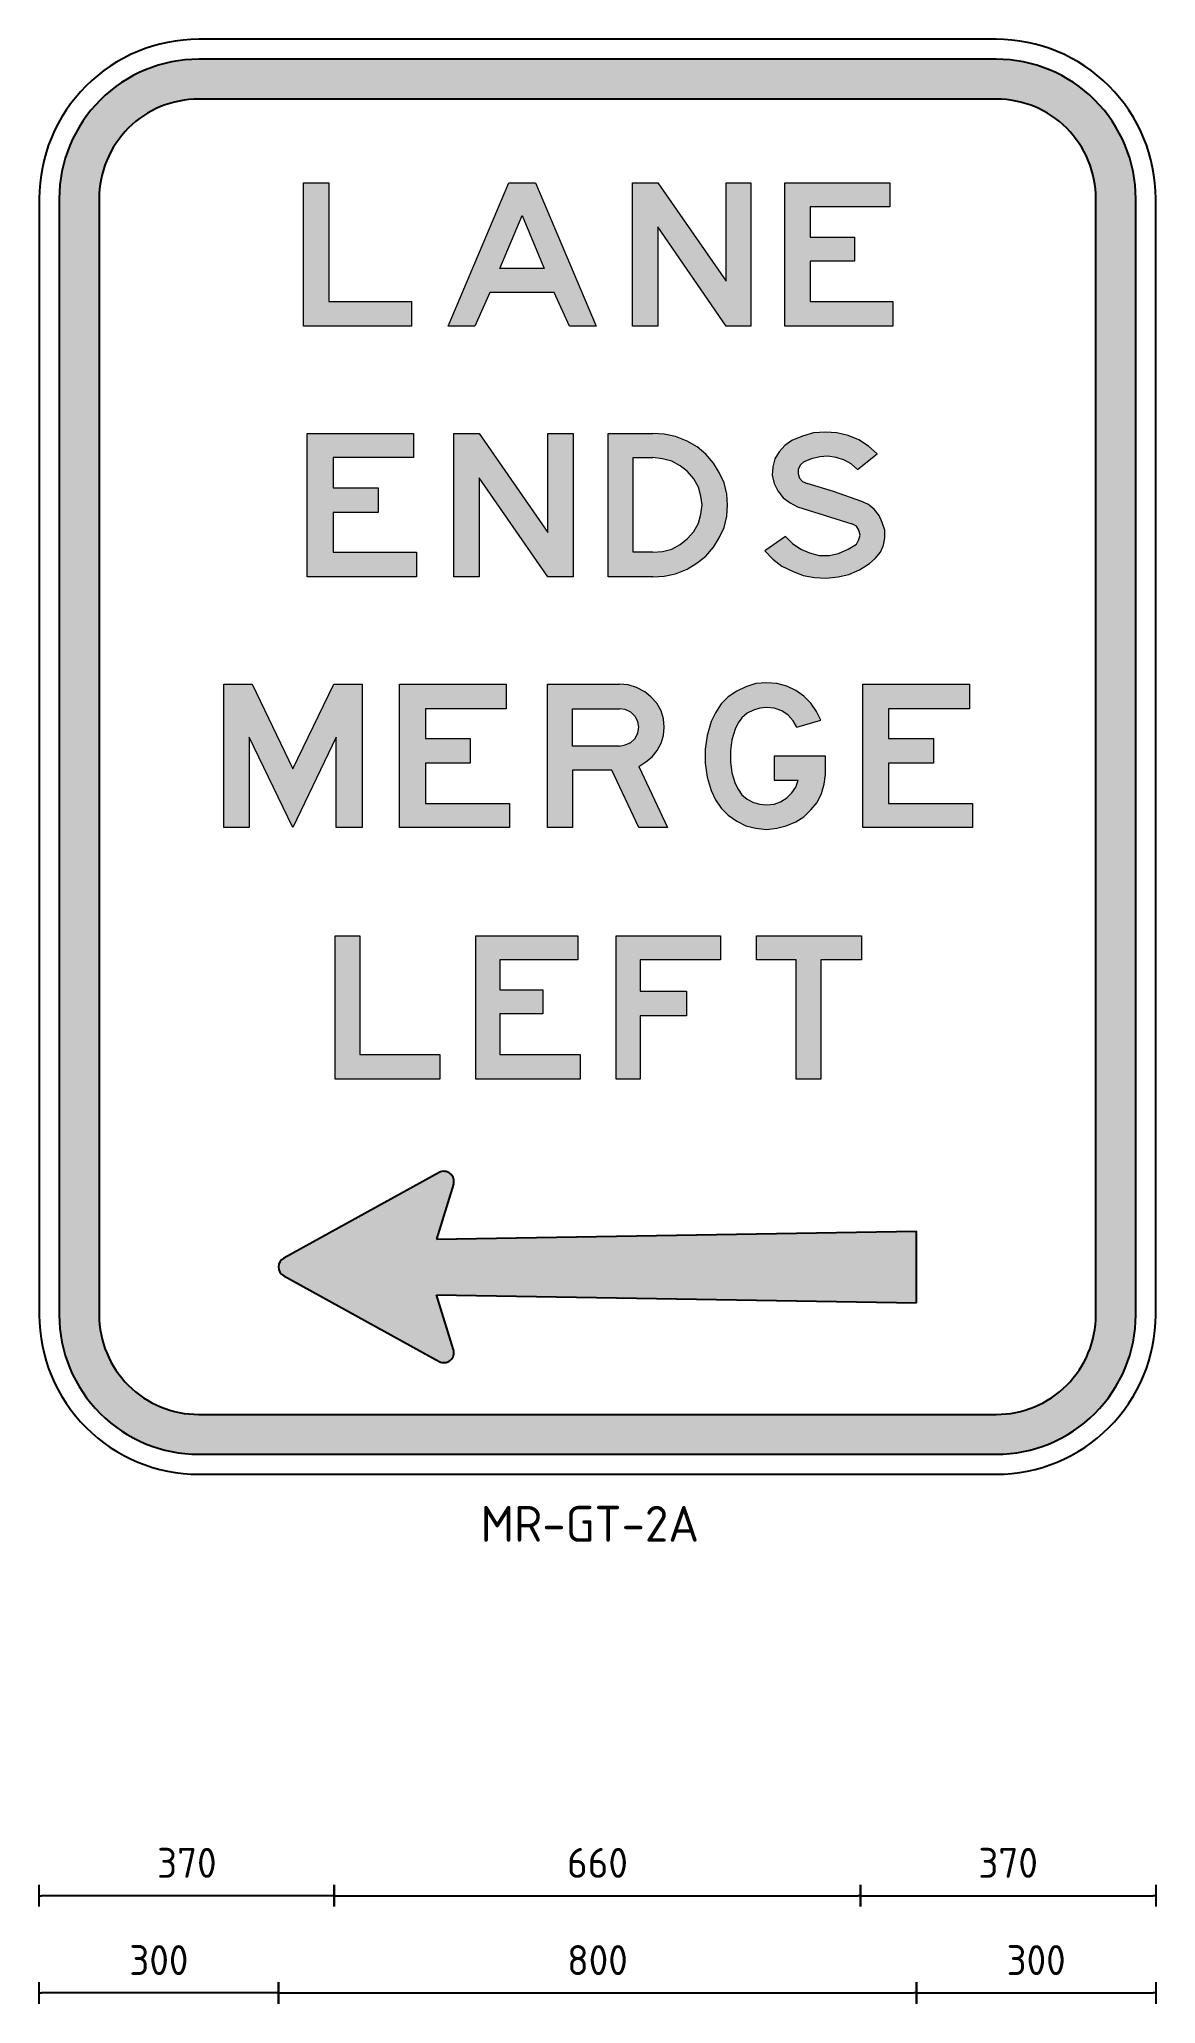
# Model space of a CAD drawing. Extents: x 213 to 306, y 102 to 266.
import ezdxf

# ---------------------------------------------------------------- set-up
doc = ezdxf.new("R2010")
doc.units = 0
doc.layers.get('0').update_dxf_attribs({"linetype": 'CONTINUOUS'})
doc.layers.get('DEFPOINTS').update_dxf_attribs({"linetype": 'CONTINUOUS'})
for name, color, linetype in [('L25', 1, 'CONTINUOUS'), ('L35', 3, 'CONTINUOUS'), ('T25', 1, 'CONTINUOUS')]:
    doc.layers.add(name, color=color, linetype=linetype)
doc.styles.add('ISO', font='iso3098b.shx')
doc.dimstyles.new('SIGNSDIM-15', dxfattribs={"dimtxt": 2.5, "dimasz": 0.2, "dimexe": 1.5, "dimexo": 2, "dimgap": 1.5, "dimtad": 1, "dimdec": 0, "dimlfac": 15, "dimrnd": 1, "dimdsep": 46, "dimlunit": 6, "dimtxsty": 'ISO', "dimblk1": 'SGNDIM', "dimblk2": 'SGNDIM', "dimsah": 1, "dimcen": 2.5, "dimse1": 1, "dimse2": 1, "dimadec": 0, "dimazin": 0, "dimtfac": 1, "dimtdec": 0, "dimtix": 1, "dimtmove": 0, "dimatfit": 3, "dimldrblk": 'SGNDIM', "dimfxl": 0, "dimtolj": 1, "dimtzin": 0, "dimarcsym": 0})

# ---------------------------------------------------------------- blocks, each defined once
blk = doc.blocks.new('SGNDIM')
for p, q in [((0, 0), (-1, 0)), ((0, 4.5), (0, -4.5))]:
    blk.add_line(p, q)
blk = doc.blocks.new('*D1')
at = {"layer": 'DEFPOINTS', "color": 0, "linetype": 'Continuous'}
for p in [(212.9, 179.05), (237.57, 179.05), (212.9, 110.8)]:
    blk.add_point(p, dxfattribs=at)
at = {"layer": 'L25', "color": 0, "linetype": 'Continuous', "lineweight": -2}
blk.add_line((237.37, 110.8), (213.1, 110.8), dxfattribs=at)
at = {"layer": 'L25', "color": 0, "linetype": 'Continuous', "lineweight": -2, "xscale": 0.2, "yscale": 0.2, "zscale": 0.2, "rotation": 180}
blk.add_blockref('SGNDIM', (212.9, 110.8), dxfattribs=at)
at = {"layer": 'L25', "color": 0, "linetype": 'Continuous', "lineweight": -2, "xscale": 0.2, "yscale": 0.2, "zscale": 0.2}
blk.add_blockref('SGNDIM', (237.57, 110.8), dxfattribs=at)
at = {"layer": 'L25', "color": 0, "linetype": 'Continuous', "insert": (225.24, 113.55), "char_height": 2.5, "attachment_point": 5, "style": 'ISO'}
blk.add_mtext('\\A1;370', dxfattribs=at)
blk = doc.blocks.new('*D2')
at = {"layer": 'DEFPOINTS', "color": 0, "linetype": 'Continuous'}
for p in [(237.57, 179.05), (281.57, 179.05), (281.57, 110.8)]:
    blk.add_point(p, dxfattribs=at)
at = {"layer": 'L25', "color": 0, "linetype": 'Continuous', "lineweight": -2}
blk.add_line((237.77, 110.8), (281.37, 110.8), dxfattribs=at)
at = {"layer": 'L25', "color": 0, "linetype": 'Continuous', "lineweight": -2, "xscale": 0.2, "yscale": 0.2, "zscale": 0.2, "rotation": 180}
blk.add_blockref('SGNDIM', (237.57, 110.8), dxfattribs=at)
at = {"layer": 'L25', "color": 0, "linetype": 'Continuous', "lineweight": -2, "xscale": 0.2, "yscale": 0.2, "zscale": 0.2}
blk.add_blockref('SGNDIM', (281.57, 110.8), dxfattribs=at)
at = {"layer": 'L25', "color": 0, "linetype": 'Continuous', "insert": (259.57, 113.55), "char_height": 2.5, "attachment_point": 5, "style": 'ISO'}
blk.add_mtext('\\A1;660', dxfattribs=at)
blk = doc.blocks.new('*D3')
at = {"layer": 'DEFPOINTS', "color": 0, "linetype": 'Continuous'}
for p in [(281.57, 179.05), (306.24, 179.05), (306.24, 110.8)]:
    blk.add_point(p, dxfattribs=at)
at = {"layer": 'L25', "color": 0, "linetype": 'Continuous', "lineweight": -2}
blk.add_line((281.77, 110.8), (306.04, 110.8), dxfattribs=at)
at = {"layer": 'L25', "color": 0, "linetype": 'Continuous', "lineweight": -2, "xscale": 0.2, "yscale": 0.2, "zscale": 0.2, "rotation": 180}
blk.add_blockref('SGNDIM', (281.57, 110.8), dxfattribs=at)
at = {"layer": 'L25', "color": 0, "linetype": 'Continuous', "lineweight": -2, "xscale": 0.2, "yscale": 0.2, "zscale": 0.2}
blk.add_blockref('SGNDIM', (306.24, 110.8), dxfattribs=at)
at = {"layer": 'L25', "color": 0, "linetype": 'Continuous', "insert": (293.9, 113.55), "char_height": 2.5, "attachment_point": 5, "style": 'ISO'}
blk.add_mtext('\\A1;370', dxfattribs=at)
blk = doc.blocks.new('*D4')
at = {"layer": 'DEFPOINTS', "color": 0, "linetype": 'Continuous'}
for p in [(212.9, 155.38), (232.9, 155.38), (212.9, 102.67)]:
    blk.add_point(p, dxfattribs=at)
at = {"layer": 'L25', "color": 0, "linetype": 'Continuous', "lineweight": -2}
blk.add_line((232.7, 102.67), (213.1, 102.67), dxfattribs=at)
at = {"layer": 'L25', "color": 0, "linetype": 'Continuous', "lineweight": -2, "xscale": 0.2, "yscale": 0.2, "zscale": 0.2, "rotation": 180}
blk.add_blockref('SGNDIM', (212.9, 102.67), dxfattribs=at)
at = {"layer": 'L25', "color": 0, "linetype": 'Continuous', "lineweight": -2, "xscale": 0.2, "yscale": 0.2, "zscale": 0.2}
blk.add_blockref('SGNDIM', (232.9, 102.67), dxfattribs=at)
at = {"layer": 'L25', "color": 0, "linetype": 'Continuous', "insert": (222.9, 105.42), "char_height": 2.5, "attachment_point": 5, "style": 'ISO'}
blk.add_mtext('\\A1;300', dxfattribs=at)
blk = doc.blocks.new('*D5')
at = {"layer": 'DEFPOINTS', "color": 0, "linetype": 'Continuous'}
for p in [(232.9, 155.38), (286.24, 155.38), (286.24, 102.67)]:
    blk.add_point(p, dxfattribs=at)
at = {"layer": 'L25', "color": 0, "linetype": 'Continuous', "lineweight": -2}
blk.add_line((233.1, 102.67), (286.04, 102.67), dxfattribs=at)
at = {"layer": 'L25', "color": 0, "linetype": 'Continuous', "lineweight": -2, "xscale": 0.2, "yscale": 0.2, "zscale": 0.2, "rotation": 180}
blk.add_blockref('SGNDIM', (232.9, 102.67), dxfattribs=at)
at = {"layer": 'L25', "color": 0, "linetype": 'Continuous', "lineweight": -2, "xscale": 0.2, "yscale": 0.2, "zscale": 0.2}
blk.add_blockref('SGNDIM', (286.24, 102.67), dxfattribs=at)
at = {"layer": 'L25', "color": 0, "linetype": 'Continuous', "insert": (259.57, 105.42), "char_height": 2.5, "attachment_point": 5, "style": 'ISO'}
blk.add_mtext('\\A1;800', dxfattribs=at)
blk = doc.blocks.new('*D6')
at = {"layer": 'DEFPOINTS', "color": 0, "linetype": 'Continuous'}
for p in [(286.24, 160.38), (306.24, 160.38), (306.24, 102.67)]:
    blk.add_point(p, dxfattribs=at)
at = {"layer": 'L25', "color": 0, "linetype": 'Continuous', "lineweight": -2}
blk.add_line((286.44, 102.67), (306.04, 102.67), dxfattribs=at)
at = {"layer": 'L25', "color": 0, "linetype": 'Continuous', "lineweight": -2, "xscale": 0.2, "yscale": 0.2, "zscale": 0.2, "rotation": 180}
blk.add_blockref('SGNDIM', (286.24, 102.67), dxfattribs=at)
at = {"layer": 'L25', "color": 0, "linetype": 'Continuous', "lineweight": -2, "xscale": 0.2, "yscale": 0.2, "zscale": 0.2}
blk.add_blockref('SGNDIM', (306.24, 102.67), dxfattribs=at)
at = {"layer": 'L25', "color": 0, "linetype": 'Continuous', "insert": (296.24, 105.42), "char_height": 2.5, "attachment_point": 5, "style": 'ISO'}
blk.add_mtext('\\A1;300', dxfattribs=at)

msp = doc.modelspace()

# ---------------------------------------------------------------- hatches: boundary and pattern name
at = {"layer": 'L25', "linetype": 'Continuous'}
h = msp.add_hatch(color=256, dxfattribs=at)
edge = h.paths.add_edge_path()
edge.add_line((226.238, 147.718), (292.905, 147.718))
edge.add_arc((292.905, 159.384), 11.667, 270, 360)
edge.add_line((304.571, 159.384), (304.571, 252.718))
edge.add_arc((292.905, 252.718), 11.667, 0, 90)
edge.add_line((292.905, 264.384), (226.238, 264.384))
edge.add_arc((226.238, 252.718), 11.667, 90, 180)
edge.add_line((214.571, 252.718), (214.571, 159.384))
edge.add_arc((226.238, 159.384), 11.667, 180, 270)
edge = h.paths.add_edge_path(flags=16)
edge.add_line((226.238, 151.051), (292.905, 151.051))
edge.add_arc((292.905, 159.384), 8.333, 270, 360)
edge.add_line((301.238, 159.384), (301.238, 252.718))
edge.add_arc((292.905, 252.718), 8.333, 0, 90)
edge.add_line((292.905, 261.051), (226.238, 261.051))
edge.add_arc((226.238, 252.718), 8.333, 90, 180)
edge.add_line((217.905, 252.718), (217.905, 159.384))
edge.add_arc((226.238, 159.384), 8.333, 180, 270)
h = msp.add_hatch(color=256, dxfattribs=at)
h.paths.add_polyline_path([(275.242, 254.058), (284.011, 254.058), (284.011, 252.051), (277.355, 252.051), (277.355, 249.515), (281.053, 249.515), (281.053, 247.508), (277.355, 247.508), (277.355, 244.127), (284.275, 244.127), (284.275, 242.067), (275.242, 242.067)])
h.paths.add_polyline_path([(262.511, 254.058), (264.624, 254.058), (270.329, 245.818), (270.329, 254.058), (272.389, 254.058), (272.389, 242.067), (270.329, 242.067), (264.624, 250.361), (264.624, 242.067), (262.511, 242.067)])
h.paths.add_polyline_path([(253.266, 251.312), (255.115, 246.874), (251.417, 246.874)], flags=16)
h.paths.add_polyline_path([(247.086, 242.067), (252.157, 254.058), (254.376, 254.058), (259.447, 242.067), (257.228, 242.067), (255.96, 244.867), (250.572, 244.867), (249.304, 242.067)])
h.paths.add_polyline_path([(234.988, 254.058), (237.101, 254.058), (237.101, 244.127), (244.022, 244.127), (244.022, 242.067), (234.988, 242.067)])
h.paths.add_polyline_path([(256.581, 140.466), (262.562, 140.466), (262.562, 136.716), (256.581, 136.716)], flags=9)
h = msp.add_hatch(color=256, dxfattribs=at)
h.paths.add_polyline_path([(247.561, 233.086), (249.674, 233.086), (255.432, 224.793), (255.432, 233.086), (257.545, 233.086), (257.545, 221.095), (255.432, 221.095), (249.674, 229.388), (249.674, 221.095), (247.561, 221.095)])
h.paths.add_polyline_path([(235.305, 233.086), (244.18, 233.086), (244.18, 231.079), (237.471, 231.079), (237.471, 228.543), (241.222, 228.543), (241.222, 226.483), (237.471, 226.483), (237.471, 223.155), (244.444, 223.155), (244.444, 221.095), (235.305, 221.095)])
h.paths.add_polyline_path([(275.295, 224.476), (273.552, 223.261), (274.238, 222.574), (274.978, 221.993), (275.876, 221.57), (276.774, 221.2), (277.725, 221.042), (278.676, 220.989), (279.68, 221.095), (280.578, 221.306), (281.476, 221.676), (282.321, 222.204), (282.796, 222.627), (283.219, 223.155), (283.483, 223.736), (283.589, 224.37), (283.589, 225.004), (283.377, 225.638), (283.113, 226.219), (282.691, 226.747), (282.162, 227.17), (281.581, 227.434), (279.31, 228.226), (277.091, 228.913), (276.721, 229.072), (276.457, 229.336), (276.351, 229.705), (276.351, 230.075), (276.51, 230.445), (276.827, 230.709), (277.461, 230.973), (278.148, 231.132), (278.834, 231.185), (279.521, 231.079), (280.208, 230.868), (280.789, 230.551), (281.317, 230.075), (282.955, 231.396), (282.215, 232.03), (281.423, 232.558), (280.525, 232.928), (279.574, 233.139), (278.623, 233.192), (277.619, 233.139), (276.721, 232.875), (275.823, 232.505), (275.242, 232.083), (274.767, 231.554), (274.397, 230.973), (274.238, 230.287), (274.186, 229.6), (274.344, 228.913), (274.661, 228.279), (275.084, 227.698), (275.665, 227.275), (276.299, 226.958), (280.842, 225.532), (281.211, 225.321), (281.423, 225.004), (281.528, 224.581), (281.423, 224.211), (281.211, 223.842), (280.525, 223.419), (279.732, 223.049), (278.94, 222.891), (278.095, 222.891), (277.302, 223.102), (276.563, 223.419), (275.876, 223.895)])
h.paths.add_polyline_path([(264.201, 223.155), (262.564, 223.155), (262.564, 231.079), (264.201, 231.079), (264.994, 230.973), (265.786, 230.762), (266.473, 230.392), (267.107, 229.917), (267.635, 229.283), (268.005, 228.596), (268.216, 227.856), (268.322, 227.117), (268.216, 226.325), (268.005, 225.585), (267.635, 224.898), (267.107, 224.317), (266.473, 223.789), (265.786, 223.419), (264.994, 223.208)], flags=16)
h.paths.add_polyline_path([(264.201, 221.095), (260.451, 221.095), (260.451, 233.086), (264.201, 233.086), (265.152, 233.034), (266.103, 232.822), (267.054, 232.452), (267.899, 231.977), (268.639, 231.343), (269.273, 230.603), (269.748, 229.811), (270.171, 228.966), (270.382, 228.015), (270.435, 227.117), (270.382, 226.166), (270.171, 225.215), (269.748, 224.37), (269.273, 223.578), (268.639, 222.838), (267.899, 222.257), (267.054, 221.729), (266.103, 221.359), (265.152, 221.148)])
h.paths.add_polyline_path([(256.706, 132.338), (262.437, 132.338), (262.437, 128.588), (256.706, 128.588)], flags=9)
h = msp.add_hatch(color=256, dxfattribs=at)
h.paths.add_polyline_path([(281.74, 212.114), (290.667, 212.114), (290.667, 210.054), (283.906, 210.054), (283.906, 207.571), (287.656, 207.571), (287.656, 205.511), (283.906, 205.511), (283.906, 202.13), (290.932, 202.13), (290.932, 200.123), (281.74, 200.123)])
h.paths.add_polyline_path([(243.018, 212.114), (251.946, 212.114), (251.946, 210.054), (245.184, 210.054), (245.184, 207.571), (248.934, 207.571), (248.934, 205.511), (245.184, 205.511), (245.184, 202.13), (252.21, 202.13), (252.21, 200.123), (243.018, 200.123)])
h.paths.add_polyline_path([(228.332, 212.114), (230.709, 212.114), (234.09, 205.035), (237.524, 212.114), (239.901, 212.114), (239.901, 200.123), (237.735, 200.123), (237.735, 207.677), (234.09, 200.123), (230.445, 207.677), (230.445, 200.123), (228.332, 200.123)])
h.paths.add_polyline_path([(276.246, 208.522), (278.253, 209.103), (277.883, 209.843), (277.408, 210.529), (276.827, 211.11), (276.14, 211.586), (275.401, 211.956), (274.555, 212.167), (273.71, 212.22), (272.812, 212.167), (271.967, 211.903), (271.227, 211.533), (270.488, 211.058), (269.907, 210.477), (269.431, 209.737), (269.061, 208.997), (268.744, 207.835), (268.586, 206.673), (268.586, 205.511), (268.744, 204.349), (269.061, 203.239), (269.431, 202.447), (269.907, 201.76), (270.488, 201.179), (271.227, 200.651), (271.967, 200.281), (272.812, 200.07), (273.71, 199.964), (274.555, 200.07), (275.348, 200.281), (276.14, 200.598), (276.827, 201.021), (277.408, 201.602), (277.936, 202.236), (278.306, 202.975), (278.517, 203.768), (278.623, 204.56), (278.623, 206.092), (274.344, 206.092), (274.344, 204.085), (276.351, 204.085), (276.14, 203.503), (275.823, 203.028), (275.401, 202.605), (274.872, 202.288), (274.344, 202.077), (273.71, 202.024), (273.129, 202.077), (272.601, 202.236), (272.073, 202.5), (271.65, 202.87), (271.333, 203.345), (271.069, 203.82), (270.805, 204.718), (270.699, 205.617), (270.699, 206.567), (270.805, 207.465), (271.069, 208.363), (271.333, 208.892), (271.65, 209.314), (272.073, 209.684), (272.601, 209.948), (273.129, 210.107), (273.71, 210.16), (274.344, 210.107), (274.978, 209.895), (275.506, 209.526), (275.929, 209.05)])
h.paths.add_polyline_path([(261.402, 206.937), (257.492, 206.937), (257.492, 210.054), (261.402, 210.054), (261.877, 210.001), (262.352, 209.79), (262.722, 209.42), (262.934, 208.997), (263.039, 208.522), (262.934, 208.047), (262.722, 207.571), (262.352, 207.254), (261.877, 207.043)], flags=16)
h.paths.add_polyline_path([(263.039, 205.247), (265.416, 200.123), (263.039, 200.123), (260.768, 204.93), (257.492, 204.93), (257.492, 200.123), (255.379, 200.123), (255.379, 212.114), (261.402, 212.114), (262.141, 212.061), (262.828, 211.85), (263.515, 211.48), (264.043, 211.058), (264.518, 210.529), (264.888, 209.895), (265.099, 209.209), (265.152, 208.522), (265.099, 207.835), (264.888, 207.201), (264.571, 206.567), (264.149, 206.039), (263.62, 205.617)])
h.paths.add_polyline_path([(256.529, 124.155), (262.614, 124.155), (262.614, 120.405), (256.529, 120.405)], flags=9)
h = msp.add_hatch(color=256, dxfattribs=at)
h.paths.add_polyline_path([(272.865, 191.089), (281.634, 191.089), (281.634, 189.082), (278.253, 189.082), (278.253, 179.098), (276.193, 179.098), (276.193, 189.082), (272.865, 189.082)])
h.paths.add_polyline_path([(261.137, 191.089), (269.854, 191.089), (269.854, 189.082), (263.145, 189.082), (263.145, 186.44), (267.001, 186.44), (267.001, 184.38), (263.145, 184.38), (263.145, 179.098), (261.137, 179.098)])
h.paths.add_polyline_path([(249.41, 191.089), (257.915, 191.089), (257.915, 189.082), (251.417, 189.082), (251.417, 186.546), (255.01, 186.546), (255.01, 184.539), (251.417, 184.539), (251.417, 181.158), (258.126, 181.158), (258.126, 179.098), (249.41, 179.098)])
h.paths.add_polyline_path([(237.63, 191.089), (239.69, 191.089), (239.69, 181.158), (246.399, 181.158), (246.399, 179.098), (237.63, 179.098)])
h.paths.add_polyline_path([(256.591, 115.425), (262.552, 115.425), (262.552, 111.675), (256.591, 111.675)], flags=9)
h = msp.add_hatch(color=256, dxfattribs=at)
edge = h.paths.add_edge_path()
edge.add_line((247.534, 156.466), (246.105, 161.051))
edge.add_line((246.105, 161.051), (286.238, 160.384))
edge.add_line((286.238, 160.384), (286.238, 166.384))
edge.add_line((286.238, 166.384), (246.105, 165.718))
edge.add_line((246.105, 165.718), (247.534, 170.303))
edge.add_arc((246.738, 170.551), 0.833, 342.69171, 478.86728)
edge.add_line((246.336, 171.281), (233.336, 164.114))
edge.add_arc((233.738, 163.384), 0.833, 118.86728, 241.13272)
edge.add_line((233.336, 162.655), (246.336, 155.488))
edge.add_arc((246.738, 156.218), 0.833, 241.13272, 377.30829)

# ---------------------------------------------------------------- linework, layer by layer
at = {"color": 3, "lineweight": 0}
for points in [[(234.988, 254.058), (237.101, 254.058), (237.101, 244.127), (244.022, 244.127), (244.022, 242.067), (234.988, 242.067), (234.988, 254.058), (234.988, 254.058)], [(247.086, 242.067), (252.157, 254.058), (254.376, 254.058), (259.447, 242.067), (257.228, 242.067), (255.96, 244.867), (250.572, 244.867), (249.304, 242.067), (247.086, 242.067), (247.086, 242.067)], [(262.511, 254.058), (264.624, 254.058), (270.329, 245.818), (270.329, 254.058), (272.389, 254.058), (272.389, 242.067), (270.329, 242.067), (264.624, 250.361), (264.624, 242.067), (262.511, 242.067), (262.511, 254.058), (262.511, 254.058)], [(275.242, 254.058), (284.011, 254.058), (284.011, 252.051), (277.355, 252.051), (277.355, 249.515), (281.053, 249.515), (281.053, 247.508), (277.355, 247.508), (277.355, 244.127), (284.275, 244.127), (284.275, 242.067), (275.242, 242.067), (275.242, 254.058), (275.242, 254.058)], [(253.266, 251.312), (255.115, 246.874), (251.417, 246.874), (253.266, 251.312), (253.266, 251.312)], [(235.305, 233.086), (244.18, 233.086), (244.18, 231.079), (237.471, 231.079), (237.471, 228.543), (241.222, 228.543), (241.222, 226.483), (237.471, 226.483), (237.471, 223.155), (244.444, 223.155), (244.444, 221.095), (235.305, 221.095), (235.305, 233.086), (235.305, 233.086)], [(247.561, 233.086), (249.674, 233.086), (255.432, 224.793), (255.432, 233.086), (257.545, 233.086), (257.545, 221.095), (255.432, 221.095), (249.674, 229.388), (249.674, 221.095), (247.561, 221.095), (247.561, 233.086), (247.561, 233.086)], [(260.451, 233.086), (264.201, 233.086)], [(264.201, 221.095), (260.451, 221.095), (260.451, 233.086)], [(270.435, 227.117), (270.382, 228.015), (270.171, 228.966), (269.748, 229.811), (269.273, 230.603), (268.639, 231.343), (267.899, 231.977), (267.054, 232.452), (266.103, 232.822), (265.152, 233.034), (264.201, 233.086)], [(281.317, 230.075), (282.955, 231.396), (282.215, 232.03), (281.423, 232.558), (280.525, 232.928), (279.574, 233.139), (278.623, 233.192), (277.619, 233.139), (276.721, 232.875), (275.823, 232.505), (275.242, 232.083), (274.767, 231.554), (274.397, 230.973), (274.238, 230.287), (274.186, 229.6), (274.344, 228.913), (274.661, 228.279), (275.084, 227.698), (275.665, 227.275), (276.299, 226.958), (280.842, 225.532)], [(262.564, 231.079), (264.201, 231.079)], [(264.201, 223.155), (262.564, 223.155), (262.564, 231.079)], [(268.322, 227.117), (268.216, 227.856), (268.005, 228.596), (267.635, 229.283), (267.107, 229.917), (266.473, 230.392), (265.786, 230.762), (264.994, 230.973), (264.201, 231.079)], [(276.827, 230.709), (276.51, 230.445), (276.351, 230.075), (276.351, 229.705), (276.457, 229.336), (276.721, 229.072), (277.091, 228.913)], [(281.317, 230.075), (280.789, 230.551), (280.208, 230.868), (279.521, 231.079), (278.834, 231.185), (278.148, 231.132), (277.461, 230.973), (276.827, 230.709)], [(273.552, 223.261), (274.238, 222.574), (274.978, 221.993), (275.876, 221.57), (276.774, 221.2), (277.725, 221.042), (278.676, 220.989), (279.68, 221.095), (280.578, 221.306), (281.476, 221.676), (282.321, 222.204), (282.796, 222.627), (283.219, 223.155), (283.483, 223.736), (283.589, 224.37), (283.589, 225.004), (283.377, 225.638), (283.113, 226.219), (282.691, 226.747), (282.162, 227.17), (281.581, 227.434), (279.31, 228.226), (277.091, 228.913)], [(264.201, 221.095), (265.152, 221.148), (266.103, 221.359), (267.054, 221.729), (267.899, 222.257), (268.639, 222.838), (269.273, 223.578), (269.748, 224.37), (270.171, 225.215), (270.382, 226.166), (270.435, 227.117)], [(264.201, 223.155), (264.994, 223.208), (265.786, 223.419), (266.473, 223.789), (267.107, 224.317), (267.635, 224.898), (268.005, 225.585), (268.216, 226.325), (268.322, 227.117)], [(281.211, 223.842), (281.423, 224.211), (281.528, 224.581), (281.423, 225.004), (281.211, 225.321), (280.842, 225.532)], [(275.295, 224.476), (273.552, 223.261)], [(275.295, 224.476), (275.876, 223.895), (276.563, 223.419), (277.302, 223.102), (278.095, 222.891), (278.94, 222.891), (279.732, 223.049), (280.525, 223.419), (281.211, 223.842)], [(228.332, 212.114), (230.709, 212.114), (234.09, 205.035), (237.524, 212.114), (239.901, 212.114), (239.901, 200.123), (237.735, 200.123), (237.735, 207.677), (234.09, 200.123), (230.445, 207.677), (230.445, 200.123), (228.332, 200.123), (228.332, 212.114), (228.332, 212.114)], [(243.018, 212.114), (251.946, 212.114), (251.946, 210.054), (245.184, 210.054), (245.184, 207.571), (248.934, 207.571), (248.934, 205.511), (245.184, 205.511), (245.184, 202.13), (252.21, 202.13), (252.21, 200.123), (243.018, 200.123), (243.018, 212.114), (243.018, 212.114)], [(255.379, 212.114), (261.402, 212.114)], [(263.039, 205.247), (265.416, 200.123), (263.039, 200.123), (260.768, 204.93), (257.492, 204.93), (257.492, 200.123), (255.379, 200.123), (255.379, 212.114)], [(265.152, 208.522), (265.099, 209.209), (264.888, 209.895), (264.518, 210.529), (264.043, 211.058), (263.515, 211.48), (262.828, 211.85), (262.141, 212.061), (261.402, 212.114)], [(273.71, 212.22), (272.812, 212.167), (271.967, 211.903), (271.227, 211.533), (270.488, 211.058), (269.907, 210.477), (269.431, 209.737), (269.061, 208.997), (268.744, 207.835), (268.586, 206.673), (268.586, 205.511), (268.744, 204.349), (269.061, 203.239), (269.431, 202.447), (269.907, 201.76), (270.488, 201.179), (271.227, 200.651), (271.967, 200.281), (272.812, 200.07), (273.71, 199.964), (274.555, 200.07), (275.348, 200.281), (276.14, 200.598), (276.827, 201.021), (277.408, 201.602), (277.936, 202.236), (278.306, 202.975), (278.517, 203.768), (278.623, 204.56), (278.623, 206.092), (274.344, 206.092), (274.344, 204.085), (276.351, 204.085)], [(276.246, 208.522), (278.253, 209.103), (277.883, 209.843), (277.408, 210.529), (276.827, 211.11), (276.14, 211.586), (275.401, 211.956), (274.555, 212.167), (273.71, 212.22)], [(281.74, 212.114), (290.667, 212.114), (290.667, 210.054), (283.906, 210.054), (283.906, 207.571), (287.656, 207.571), (287.656, 205.511), (283.906, 205.511), (283.906, 202.13), (290.932, 202.13), (290.932, 200.123), (281.74, 200.123), (281.74, 212.114), (281.74, 212.114)], [(257.492, 210.054), (261.402, 210.054)], [(261.402, 206.937), (257.492, 206.937), (257.492, 210.054)], [(263.039, 208.522), (262.934, 208.997), (262.722, 209.42), (262.352, 209.79), (261.877, 210.001), (261.402, 210.054)], [(273.71, 210.16), (273.129, 210.107), (272.601, 209.948), (272.073, 209.684), (271.65, 209.314), (271.333, 208.892), (271.069, 208.363)], [(276.246, 208.522), (275.929, 209.05), (275.506, 209.526), (274.978, 209.895), (274.344, 210.107), (273.71, 210.16)], [(261.402, 206.937), (261.877, 207.043), (262.352, 207.254), (262.722, 207.571), (262.934, 208.047), (263.039, 208.522)], [(263.039, 205.247), (263.62, 205.617), (264.149, 206.039), (264.571, 206.567), (264.888, 207.201), (265.099, 207.835), (265.152, 208.522)], [(271.069, 208.363), (270.805, 207.465), (270.699, 206.567), (270.699, 205.617), (270.805, 204.718), (271.069, 203.82)], [(271.069, 203.82), (271.333, 203.345), (271.65, 202.87), (272.073, 202.5), (272.601, 202.236), (273.129, 202.077), (273.71, 202.024)], [(273.71, 202.024), (274.344, 202.077), (274.872, 202.288), (275.401, 202.605), (275.823, 203.028), (276.14, 203.503), (276.351, 204.085)], [(237.63, 191.089), (239.69, 191.089), (239.69, 181.158), (246.399, 181.158), (246.399, 179.098), (237.63, 179.098), (237.63, 191.089), (237.63, 191.089)], [(249.41, 191.089), (257.915, 191.089), (257.915, 189.082), (251.417, 189.082), (251.417, 186.546), (255.01, 186.546), (255.01, 184.539), (251.417, 184.539), (251.417, 181.158), (258.126, 181.158), (258.126, 179.098), (249.41, 179.098), (249.41, 191.089), (249.41, 191.089)], [(261.137, 191.089), (269.854, 191.089), (269.854, 189.082), (263.145, 189.082), (263.145, 186.44), (267.001, 186.44), (267.001, 184.38), (263.145, 184.38), (263.145, 179.098), (261.137, 179.098), (261.137, 191.089), (261.137, 191.089)], [(272.865, 191.089), (281.634, 191.089), (281.634, 189.082), (278.253, 189.082), (278.253, 179.098), (276.193, 179.098), (276.193, 189.082), (272.865, 189.082), (272.865, 191.089), (272.865, 191.089)]]:
    msp.add_lwpolyline(points, dxfattribs=at)
at = {"layer": 'L25', "linetype": 'Continuous'}
msp.add_line((212.905, 252.718), (212.905, 252.718), dxfattribs=at)
at = {"layer": 'L35'}
for p, q in [((246.336, 171.281), (233.336, 164.114)), ((247.534, 170.303), (246.105, 165.718)), ((246.105, 165.718), (286.238, 166.384)), ((286.238, 160.384), (286.238, 166.384)), ((233.336, 162.655), (246.336, 155.488)), ((246.105, 161.051), (286.238, 160.384)), ((247.534, 156.466), (246.105, 161.051))]:
    msp.add_line(p, q, dxfattribs=at)
at = {"layer": 'L35', "linetype": 'Continuous'}
for points in [[(226.238, 146.051), (292.905, 146.051, 0.4142136), (306.238, 159.384), (306.238, 252.718, 0.4142136), (292.905, 266.051), (226.238, 266.051, 0.4142136), (212.905, 252.718), (212.905, 159.384, 0.4142136)], [(226.238, 147.718), (292.905, 147.718, 0.4142136), (304.571, 159.384), (304.571, 252.718, 0.4142136), (292.905, 264.384), (226.238, 264.384, 0.4142136), (214.571, 252.718), (214.571, 159.384, 0.4142136)], [(226.238, 151.051), (292.905, 151.051, 0.4142136), (301.238, 159.384), (301.238, 252.718, 0.4142136), (292.905, 261.051), (226.238, 261.051, 0.4142136), (217.905, 252.718), (217.905, 159.384, 0.4142136)]]:
    msp.add_lwpolyline(points, format="xyb", close=True, dxfattribs=at)
at = {"layer": 'L35'}
for centre, start, end in [((246.738, 170.551), 342.69171, 118.86728), ((233.738, 163.384), 118.86728, 241.13272), ((246.738, 156.218), 241.13272, 17.30829)]:
    msp.add_arc(centre, 0.833, start, end, dxfattribs=at)

# ---------------------------------------------------------------- texts
at = {"layer": 'T25', "color": 3, "style": 'ISO'}
msp.add_text('MR-GT-2A', height=3, dxfattribs=at).set_placement((249.801, 140.403))

# ---------------------------------------------------------------- dimensions: what is measured, and where the dimension line sits
at = {"layer": 'L25', "linetype": 'Continuous'}
for base, p1, p2, picture, middle in [((212.905, 110.8), (237.571, 179.051), (212.905, 179.051), '*D1', (225.238, 113.55)), ((281.571, 110.8), (237.571, 179.051), (281.571, 179.051), '*D2', (259.571, 113.55)), ((306.238, 110.8), (281.571, 179.051), (306.238, 179.051), '*D3', (293.905, 113.55)), ((306.238, 102.672), (286.238, 160.384), (306.238, 160.384), '*D6', (296.238, 105.422)), ((212.905, 102.672), (232.905, 155.384), (212.905, 155.384), '*D4', (222.905, 105.422)), ((286.238, 102.672), (232.905, 155.384), (286.238, 155.384), '*D5', (259.571, 105.422))]:
    dim = msp.add_linear_dim(base=base, p1=p1, p2=p2, dimstyle='SIGNSDIM-15', dxfattribs=at)
    dim.commit()
    dim.dimension.update_dxf_attribs({"geometry": picture, "text_midpoint": middle})

doc.saveas('drawing.dxf')
